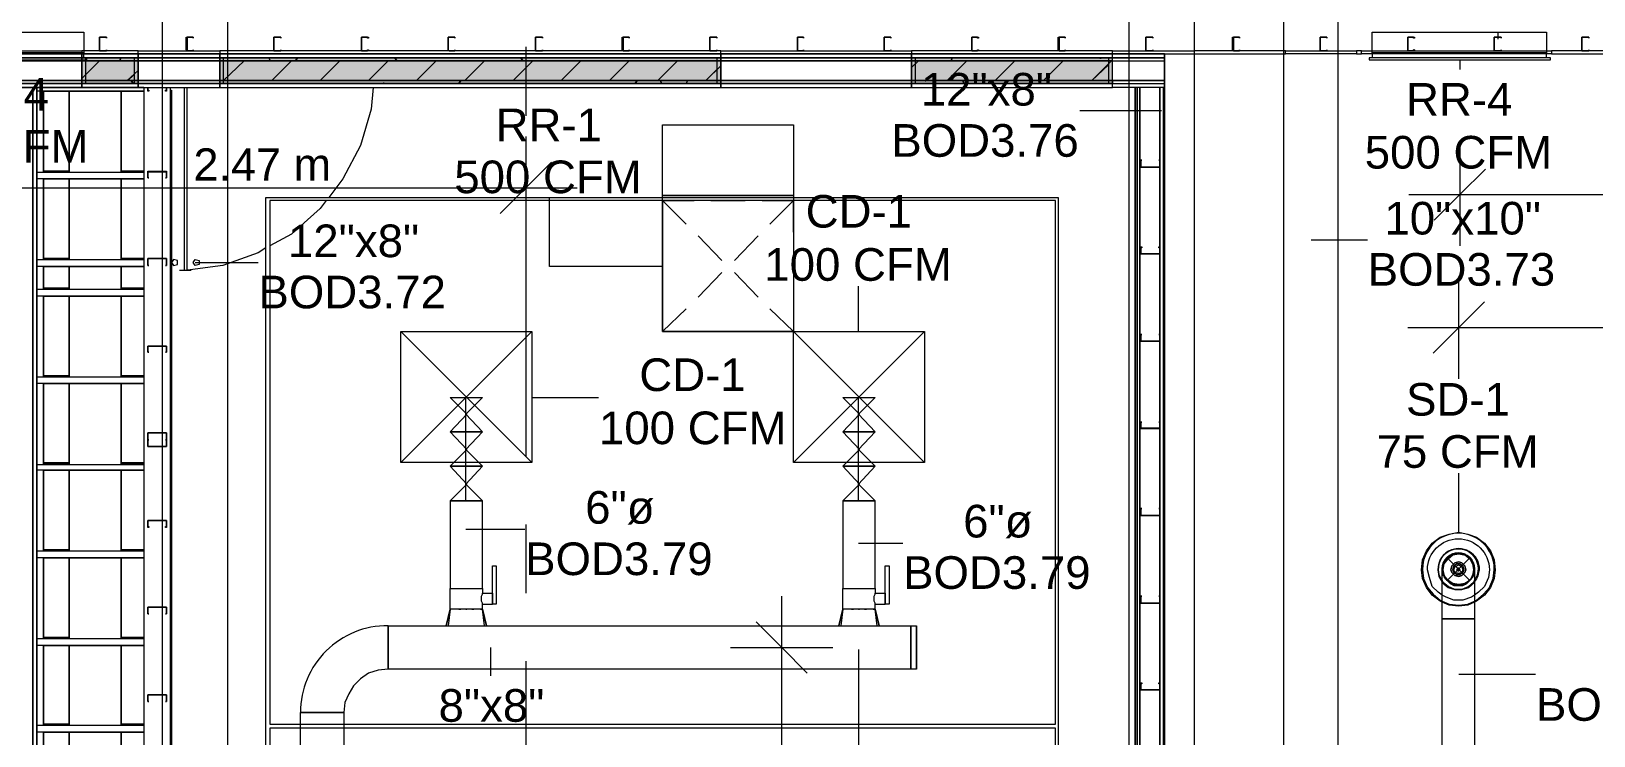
# Model space of a CAD drawing. Header units: metres. Extents: x -2 to 237, y -8 to 52.
# Drawn here: x 39.86 to 47.14, y 18.69 to 21.97 of the extents above; entities that cross this region are included whole.
import ezdxf

# ---------------------------------------------------------------- set-up
doc = ezdxf.new("R2010")
doc.units = ezdxf.units.M
doc.layers.add('HVAC - Ductos', color=5, linetype='Continuous', lineweight=0)
doc.layers.add('PDF2_Text', color=7, linetype='Continuous', lineweight=0)
doc.layers.add('PDF2_Geometry', color=7, linetype='Continuous', lineweight=0, true_color=0xaaaaaa)
doc.layers.add('PDF2_Solid Fills', color=7, linetype='Continuous', lineweight=0, true_color=0xffffff)
doc.styles.add('PDF Helvetica', font='')
doc.styles.get('PDF Helvetica').set_extended_font_data('Helvetica')

msp = doc.modelspace()

# ---------------------------------------------------------------- hatches: boundary and pattern name
at = {"layer": 'PDF2_Solid Fills', "lineweight": 0, "transparency": 33554559}
h = msp.add_hatch(color=256, dxfattribs=at)
h.paths.add_polyline_path([(39.2049, 21.8323), (39.2049, 21.846), (38.3747, 21.846), (38.3747, 21.8323)])
h.paths.add_polyline_path([(43.9608, 21.846), (43.9608, 21.8323), (44.8964, 21.8323), (44.8964, 21.846)])
h.paths.add_polyline_path([(40.7367, 21.846), (40.7367, 21.8323), (43.0711, 21.8323), (43.0711, 21.846)])
h.paths.add_polyline_path([(40.0946, 21.846), (40.0946, 21.8323), (40.356, 21.8323), (40.356, 21.846)])
h = msp.add_hatch(color=256, dxfattribs=at)
h.paths.add_polyline_path([(39.1865, 21.8323), (39.1865, 21.846), (38.3977, 21.846), (38.3977, 21.8323)])
h.paths.add_polyline_path([(43.9792, 21.846), (43.9792, 21.8323), (44.8781, 21.8323), (44.8781, 21.846)])
h.paths.add_polyline_path([(40.755, 21.846), (40.755, 21.8323), (43.0527, 21.8323), (43.0527, 21.846)])
h.paths.add_polyline_path([(40.1129, 21.846), (40.1129, 21.8323), (40.3376, 21.8323), (40.3376, 21.846)])
h = msp.add_hatch(color=256, dxfattribs=at)
h.paths.add_polyline_path([(39.2049, 21.7405), (39.2049, 21.8322), (38.3747, 21.8322), (38.3747, 21.7405)])
h.paths.add_polyline_path([(44.8964, 21.7405), (44.8964, 21.8322), (43.9608, 21.8322), (43.9608, 21.7405)])
h.paths.add_polyline_path([(43.0711, 21.7405), (43.0711, 21.8322), (40.7367, 21.8322), (40.7367, 21.7405)])
h.paths.add_polyline_path([(40.356, 21.7405), (40.356, 21.8322), (40.0946, 21.8322), (40.0946, 21.7405)])
h = msp.add_hatch(color=256, dxfattribs=at)
h.paths.add_polyline_path([(39.1865, 21.7405), (39.1865, 21.8322), (38.3977, 21.8322), (38.3977, 21.7405)])
h.paths.add_polyline_path([(44.8781, 21.7405), (44.8781, 21.8322), (43.9792, 21.8322), (43.9792, 21.7405)])
h.paths.add_polyline_path([(43.0527, 21.7405), (43.0527, 21.8322), (40.755, 21.8322), (40.755, 21.7405)])
h.paths.add_polyline_path([(40.3376, 21.7405), (40.3376, 21.8322), (40.1129, 21.8322), (40.1129, 21.7405)])
h = msp.add_hatch(color=256, dxfattribs=at)
h.paths.add_polyline_path([(39.2049, 21.7268), (39.2049, 21.7405), (38.3747, 21.7405), (38.3747, 21.7268)])
h.paths.add_polyline_path([(43.9608, 21.7405), (43.9608, 21.7268), (44.8964, 21.7268), (44.8964, 21.7405)])
h.paths.add_polyline_path([(40.7367, 21.7405), (40.7367, 21.7268), (43.0711, 21.7268), (43.0711, 21.7405)])
h.paths.add_polyline_path([(40.0946, 21.7405), (40.0946, 21.7268), (40.356, 21.7268), (40.356, 21.7405)])
h = msp.add_hatch(color=256, dxfattribs=at)
h.paths.add_polyline_path([(39.1865, 21.7268), (39.1865, 21.7405), (38.3977, 21.7405), (38.3977, 21.7268)])
h.paths.add_polyline_path([(43.9792, 21.7405), (43.9792, 21.7268), (44.8781, 21.7268), (44.8781, 21.7405)])
h.paths.add_polyline_path([(40.755, 21.7405), (40.755, 21.7268), (43.0527, 21.7268), (43.0527, 21.7405)])
h.paths.add_polyline_path([(40.1129, 21.7405), (40.1129, 21.7268), (40.3376, 21.7268), (40.3376, 21.7405)])

# ---------------------------------------------------------------- linework, layer by layer
at = {"layer": 'HVAC - Ductos', "lineweight": 0}
for points in [[(45.9467, 22.2405), (45.9467, 17.9202), (45.6944, 17.9202), (45.6944, 22.2405)], [(40.7733, 22.167), (40.7733, 16.3333), (40.4707, 16.3333), (40.4707, 22.167)], [(45.2771, 22.1028), (45.2771, 17.3194), (44.9744, 17.3194), (44.9744, 22.1028)], [(39.7369, 21.869), (39.8974, 21.869)], [(39.9754, 21.869), (40.0946, 21.869)], [(46.1163, 21.869), (46.2402, 21.869)], [(46.3182, 21.869), (46.4787, 21.869)], [(46.5566, 21.869), (46.7171, 21.869)], [(46.7951, 21.869), (46.9144, 21.869)], [(42.8005, 21.204), (42.8005, 21.5342), (43.4104, 21.5342), (43.4104, 21.204)], [(42.1905, 19.961), (41.5806, 19.961), (41.5806, 20.571), (42.1905, 20.571)], [(44.0205, 19.961), (43.4104, 19.961), (43.4104, 20.571), (44.0205, 20.571)], [(41.8099, 19.7822), (41.8191, 19.7822), (41.8328, 19.7822), (41.8466, 19.7822), (41.8649, 19.7822), (41.8832, 19.7822), (41.9062, 19.7822), (41.9246, 19.7822), (41.9383, 19.7822), (41.952, 19.7822), (41.9566, 19.7822), (41.9612, 19.7822), (41.9566, 19.7822), (41.952, 19.7822), (41.9383, 19.7822), (41.9246, 19.7822), (41.9062, 19.7822), (41.8832, 19.7822), (41.8649, 19.7822), (41.8466, 19.7822), (41.8328, 19.7822), (41.8191, 19.7822)], [(41.9612, 19.7822), (41.9566, 19.7822), (41.9383, 19.7822), (41.9154, 19.7822), (41.8832, 19.7822), (41.8557, 19.7822), (41.8328, 19.7822), (41.8145, 19.7822), (41.8099, 19.7822), (41.8145, 19.7822), (41.8328, 19.7822), (41.8557, 19.7822), (41.8832, 19.7822), (41.9154, 19.7822), (41.9383, 19.7822), (41.9566, 19.7822)], [(41.8099, 19.7822), (41.8145, 19.7822), (41.8328, 19.7822), (41.8557, 19.7822), (41.8832, 19.7822), (41.9154, 19.7822), (41.9383, 19.7822), (41.9566, 19.7822), (41.9612, 19.7822), (41.9566, 19.7822), (41.9383, 19.7822), (41.9154, 19.7822), (41.8832, 19.7822), (41.8557, 19.7822), (41.8328, 19.7822), (41.8145, 19.7822)], [(43.6398, 19.7822), (43.6489, 19.7822), (43.6627, 19.7822), (43.6765, 19.7822), (43.6948, 19.7822), (43.7132, 19.7822), (43.7361, 19.7822), (43.7544, 19.7822), (43.7682, 19.7822), (43.782, 19.7822), (43.7866, 19.7822), (43.7911, 19.7822), (43.7866, 19.7822), (43.782, 19.7822), (43.7682, 19.7822), (43.7544, 19.7822), (43.7361, 19.7822), (43.7132, 19.7822), (43.6948, 19.7822), (43.6765, 19.7822), (43.6627, 19.7822), (43.6489, 19.7822)], [(43.7911, 19.7822), (43.7866, 19.7822), (43.7682, 19.7822), (43.7453, 19.7822), (43.7132, 19.7822), (43.6856, 19.7822), (43.6627, 19.7822), (43.6444, 19.7822), (43.6398, 19.7822), (43.6444, 19.7822), (43.6627, 19.7822), (43.6856, 19.7822), (43.7132, 19.7822), (43.7453, 19.7822), (43.7682, 19.7822), (43.7866, 19.7822)], [(43.6398, 19.7822), (43.6444, 19.7822), (43.6627, 19.7822), (43.6856, 19.7822), (43.7132, 19.7822), (43.7453, 19.7822), (43.7682, 19.7822), (43.7866, 19.7822), (43.7911, 19.7822), (43.7866, 19.7822), (43.7682, 19.7822), (43.7453, 19.7822), (43.7132, 19.7822), (43.6856, 19.7822), (43.6627, 19.7822), (43.6444, 19.7822)], [(46.575, 19.4337), (46.5612, 19.4107), (46.5383, 19.397), (46.5108, 19.3924), (46.4833, 19.397), (46.4603, 19.4107), (46.442, 19.4337), (46.4374, 19.4611), (46.442, 19.4887), (46.4603, 19.5116), (46.4833, 19.5299), (46.5108, 19.5345), (46.5383, 19.5299), (46.5612, 19.5116), (46.575, 19.4887), (46.5796, 19.4611)], [(46.4145, 19.4611), (46.4191, 19.4291), (46.4329, 19.4062), (46.4191, 19.4291)], [(46.4329, 19.4657), (46.4329, 19.4611)], [(46.4787, 19.4795), (46.4741, 19.4611), (46.4787, 19.4795), (46.4925, 19.4933), (46.5108, 19.4979), (46.5246, 19.4933), (46.5383, 19.4795), (46.5429, 19.4611), (46.5383, 19.4795), (46.5246, 19.4933), (46.5108, 19.4979), (46.4925, 19.4933)], [(46.5383, 19.4474), (46.5429, 19.4611), (46.5383, 19.4474), (46.5246, 19.4337), (46.5108, 19.4291), (46.4925, 19.4337), (46.4787, 19.4474), (46.4741, 19.4611), (46.4787, 19.4474), (46.4925, 19.4337), (46.5108, 19.4291), (46.5246, 19.4337)], [(46.4879, 19.4795), (46.4833, 19.4611), (46.4879, 19.4795), (46.5017, 19.4887), (46.5154, 19.4887), (46.5291, 19.4795), (46.5337, 19.4611), (46.5291, 19.4795), (46.5154, 19.4887), (46.5017, 19.4887)], [(46.5291, 19.4474), (46.5337, 19.4611), (46.5291, 19.4474), (46.5154, 19.4382), (46.5017, 19.4382), (46.4879, 19.4474), (46.4833, 19.4611), (46.4879, 19.4474), (46.5017, 19.4382), (46.5154, 19.4382)], [(46.5246, 19.4474), (46.5108, 19.4428), (46.4925, 19.4474), (46.4879, 19.4611), (46.4925, 19.4749), (46.5108, 19.4841), (46.5246, 19.4749), (46.5291, 19.4611)], [(46.5062, 19.4657), (46.5017, 19.4611), (46.5062, 19.4703), (46.5108, 19.4703), (46.5154, 19.4611), (46.5108, 19.4657)], [(46.5108, 19.4565), (46.5154, 19.4611), (46.5108, 19.4565), (46.5062, 19.4565), (46.5017, 19.4611), (46.5062, 19.4565)], [(46.4374, 19.4016), (46.4603, 19.3832), (46.4925, 19.3694), (46.5246, 19.3694), (46.5566, 19.3832), (46.5796, 19.4016), (46.5842, 19.4107), (46.5796, 19.4016), (46.5566, 19.3832), (46.5246, 19.3694), (46.4925, 19.3694), (46.4603, 19.3832), (46.4374, 19.4016), (46.4329, 19.4107)], [(46.5842, 19.4016), (46.5566, 19.3786), (46.5246, 19.3694), (46.4925, 19.3694), (46.4603, 19.3786), (46.4329, 19.4016), (46.4329, 19.4062), (46.4329, 19.4016), (46.4603, 19.3786), (46.4925, 19.3694), (46.5246, 19.3694), (46.5566, 19.3786), (46.5842, 19.4016), (46.5842, 19.4062)], [(41.8603, 19.2777), (41.8557, 19.2777), (41.8512, 19.2777), (41.8557, 19.2777)], [(43.6902, 19.2777), (43.6856, 19.2777), (43.6811, 19.2777), (43.6856, 19.2777)], [(46.4329, 19.2319), (46.4374, 19.2319), (46.442, 19.2319), (46.4557, 19.2319), (46.4695, 19.2319), (46.4879, 19.2319), (46.5108, 19.2319), (46.5291, 19.2319), (46.5474, 19.2319), (46.5612, 19.2319), (46.575, 19.2319), (46.5842, 19.2319), (46.575, 19.2319), (46.5612, 19.2319), (46.5474, 19.2319), (46.5291, 19.2319), (46.5108, 19.2319), (46.4879, 19.2319), (46.4695, 19.2319), (46.4557, 19.2319), (46.442, 19.2319), (46.4374, 19.2319)], [(41.5209, 19.1997), (43.9563, 19.1997), (43.9563, 18.998), (41.5209, 18.998)], [(41.3145, 18.7961), (41.3145, 17.457), (41.1127, 17.457), (41.1127, 18.7961)]]:
    msp.add_lwpolyline(points, close=True, dxfattribs=at)
for points in [[(40.1129, 21.846), (40.1038, 21.846), (40.1038, 21.869), (39.2874, 21.869), (39.2874, 21.9653), (40.1038, 21.9653), (40.1038, 21.869), (39.2874, 21.869), (39.2874, 21.846), (39.2737, 21.846), (39.2737, 21.8368), (40.1175, 21.8368), (40.1175, 21.846), (39.2737, 21.846)], [(46.9328, 21.846), (46.919, 21.846), (46.919, 21.869), (46.1072, 21.869), (46.1072, 21.9653), (46.919, 21.9653), (46.919, 21.869), (46.1072, 21.869), (46.1072, 21.846), (46.0935, 21.846), (46.0935, 21.8368), (46.9373, 21.8368), (46.9373, 21.846), (46.0935, 21.846)], [(46.6943, 21.9331), (46.6943, 21.9653)], [(39.2966, 21.8368), (40.09, 21.8368)], [(46.1163, 21.8368), (46.9098, 21.8368)], [(46.5154, 21.8368), (46.5154, 21.791)], [(45.1258, 21.5984), (44.7451, 21.5984)], [(42.163, 21.4791), (42.163, 21.2406), (42.163, 21.0021)], [(46.5154, 21.447), (46.5154, 21.2086), (46.5154, 20.9701)], [(42.2823, 21.3599), (42.163, 21.2406), (42.0437, 21.1214)], [(46.6346, 21.3278), (46.5154, 21.2086), (46.3961, 21.0893)], [(36.1504, 21.2406), (39.6956, 21.2406), (42.4015, 21.2406)], [(42.8005, 20.8738), (42.2731, 20.8738), (42.2731, 21.1902)], [(43.4104, 21.181), (43.4104, 20.571), (42.8005, 20.571), (42.8005, 21.204), (43.4104, 21.204), (43.4104, 20.571)], [(46.2769, 21.2086), (48.859, 21.2086), (51.3722, 21.2086), (54.1561, 21.2086)], [(42.9106, 21.0709), (42.8005, 21.181), (42.9473, 21.181)], [(42.8005, 21.181), (42.8005, 20.571), (43.4104, 20.571), (44.0205, 19.961)], [(43.0253, 21.181), (43.1858, 21.181)], [(43.2637, 21.181), (43.4104, 21.181)], [(43.0757, 20.9012), (42.9656, 21.0159)], [(45.8229, 20.9975), (46.0843, 20.9975)], [(40.622, 20.8921), (40.9156, 20.8921)], [(43.2453, 20.7315), (43.1353, 20.8462)], [(46.5108, 20.3509), (46.5108, 20.5894), (46.5108, 20.8278)], [(43.7132, 20.571), (43.7132, 20.7821)], [(46.63, 20.7087), (46.5108, 20.5894), (46.3915, 20.4701)], [(43.4104, 20.571), (43.3004, 20.6765)], [(42.1905, 20.571), (41.5806, 19.961)], [(41.5806, 20.571), (42.1905, 19.961)], [(44.0205, 20.571), (43.4104, 19.961)], [(46.2723, 20.5894), (50.0468, 20.5894), (51.3722, 20.5894), (54.2341, 20.5894)], [(41.8878, 20.1858), (41.8099, 20.2638), (41.9612, 20.2638), (41.8832, 20.1858), (41.9612, 20.1033), (41.8099, 20.1033), (41.8878, 20.1858), (41.8832, 20.1858)], [(41.8832, 19.7822), (41.8832, 19.8739), (41.8832, 19.9656), (41.8832, 20.0482), (41.8832, 20.117), (41.8832, 20.1812), (41.8832, 20.2225), (41.8832, 20.2546), (41.8832, 20.2638)], [(42.1905, 20.2638), (42.5024, 20.2638)], [(43.7178, 20.1858), (43.6398, 20.2638), (43.7911, 20.2638), (43.7132, 20.1858), (43.7911, 20.1033), (43.6398, 20.1033), (43.7178, 20.1858), (43.7132, 20.1858)], [(43.7132, 19.7822), (43.7132, 19.8739), (43.7132, 19.9656), (43.7132, 20.0482), (43.7132, 20.117), (43.7132, 20.1812), (43.7132, 20.2225), (43.7132, 20.2546), (43.7132, 20.2638)], [(41.8878, 20.0207), (41.8099, 20.1033), (41.9612, 20.1033), (41.8832, 20.0207), (41.9612, 19.9427), (41.8099, 19.9427), (41.8878, 20.0207), (41.8832, 20.0207)], [(43.7178, 20.0207), (43.6398, 20.1033), (43.7911, 20.1033), (43.7132, 20.0207), (43.7911, 19.9427), (43.6398, 19.9427), (43.7178, 20.0207), (43.7132, 20.0207)], [(41.8878, 19.8602), (41.8099, 19.9427), (41.9612, 19.9427), (41.8832, 19.8602), (41.9612, 19.7822), (41.8099, 19.7822), (41.8099, 19.374), (41.8191, 19.374), (41.8328, 19.374), (41.8466, 19.374), (41.8649, 19.374), (41.8832, 19.374), (41.9062, 19.374), (41.9246, 19.374), (41.9383, 19.374), (41.952, 19.374), (41.9566, 19.374), (41.9612, 19.374), (41.9612, 19.3511), (42.0071, 19.3511), (42.0071, 19.3465), (42.0071, 19.3419), (42.0071, 19.3374), (42.0071, 19.3328), (42.0071, 19.3236), (42.0071, 19.319), (42.0071, 19.3144), (42.0071, 19.3098), (42.0071, 19.3052)], [(43.7178, 19.8602), (43.6398, 19.9427), (43.7911, 19.9427), (43.7132, 19.8602), (43.7911, 19.7822), (43.6398, 19.7822), (43.6398, 19.374), (43.6489, 19.374), (43.6627, 19.374), (43.6765, 19.374), (43.6948, 19.374), (43.7132, 19.374), (43.7361, 19.374), (43.7544, 19.374), (43.7682, 19.374), (43.782, 19.374), (43.7866, 19.374), (43.7911, 19.374), (43.7911, 19.3511), (43.837, 19.3511), (43.837, 19.3465), (43.837, 19.3419), (43.837, 19.3374), (43.837, 19.3328), (43.837, 19.3236), (43.837, 19.319), (43.837, 19.3144), (43.837, 19.3098), (43.837, 19.3052)], [(46.5108, 19.6354), (46.5108, 19.9106)], [(41.952, 19.2777), (41.9566, 19.2777), (41.9612, 19.2777), (41.9566, 19.2777), (41.952, 19.2777), (41.9383, 19.2777), (41.9246, 19.2777), (41.9062, 19.2777), (41.8832, 19.2777), (41.8649, 19.2777), (41.8466, 19.2777), (41.8328, 19.2777), (41.8191, 19.2777), (41.8145, 19.2777), (41.8099, 19.2777), (41.8099, 19.374), (41.8191, 19.374), (41.8328, 19.374), (41.8466, 19.374), (41.8649, 19.374), (41.8832, 19.374), (41.9062, 19.374), (41.9246, 19.374), (41.9383, 19.374), (41.952, 19.374), (41.9566, 19.374), (41.9612, 19.374), (41.9612, 19.7822), (41.8099, 19.7822), (41.8878, 19.8602), (41.8832, 19.8602)], [(43.782, 19.2777), (43.7866, 19.2777), (43.7911, 19.2777), (43.7866, 19.2777), (43.782, 19.2777), (43.7682, 19.2777), (43.7544, 19.2777), (43.7361, 19.2777), (43.7132, 19.2777), (43.6948, 19.2777), (43.6765, 19.2777), (43.6627, 19.2777), (43.6489, 19.2777), (43.6444, 19.2777), (43.6398, 19.2777), (43.6398, 19.374), (43.6489, 19.374), (43.6627, 19.374), (43.6765, 19.374), (43.6948, 19.374), (43.7132, 19.374), (43.7361, 19.374), (43.7544, 19.374), (43.7682, 19.374), (43.782, 19.374), (43.7866, 19.374), (43.7911, 19.374), (43.7911, 19.7822), (43.6398, 19.7822), (43.7178, 19.8602), (43.7132, 19.8602)], [(41.8832, 19.6492), (42.1584, 19.6492)], [(46.4329, 19.3098), (46.4237, 19.3144), (46.3869, 19.3419), (46.3594, 19.3786), (46.3411, 19.4199), (46.3365, 19.4611), (46.3411, 19.5071), (46.3594, 19.5483), (46.3869, 19.585), (46.4237, 19.6125), (46.4649, 19.6262), (46.5108, 19.6354), (46.552, 19.6262), (46.5934, 19.6125), (46.63, 19.585), (46.6576, 19.5483), (46.6759, 19.5071), (46.6805, 19.4611), (46.6759, 19.4199), (46.6576, 19.3786), (46.63, 19.3419), (46.5934, 19.3144), (46.5842, 19.3098)], [(43.7132, 19.585), (43.9195, 19.585)], [(46.442, 19.4382), (46.4374, 19.4611), (46.4374, 19.4841), (46.4466, 19.4979), (46.4557, 19.5162), (46.4741, 19.5254), (46.4879, 19.5345), (46.5108, 19.5345), (46.5291, 19.5345), (46.5474, 19.5254), (46.5612, 19.5162), (46.575, 19.4979), (46.5796, 19.4841), (46.5842, 19.4611), (46.5796, 19.4382), (46.5796, 19.4337), (46.5796, 19.4291)], [(46.442, 19.4933), (46.4557, 19.5162), (46.4787, 19.5299)], [(46.4787, 19.5299), (46.4787, 19.5345), (46.4833, 19.5345)], [(46.4833, 19.5299), (46.5108, 19.5345), (46.5337, 19.5299)], [(46.5337, 19.5345), (46.5383, 19.5345), (46.5429, 19.5299)], [(46.5383, 19.5299), (46.5612, 19.5162), (46.575, 19.4933)], [(41.9704, 19.1997), (41.9612, 19.2777), (41.9612, 19.3006), (42.0071, 19.3006), (42.0071, 19.4795), (42.0254, 19.4795), (42.0254, 19.3006), (42.0071, 19.3006)], [(43.8003, 19.1997), (43.7911, 19.2777), (43.7911, 19.3006), (43.837, 19.3006), (43.837, 19.4795), (43.8554, 19.4795), (43.8554, 19.3006), (43.837, 19.3006)], [(46.5842, 19.4611), (46.5842, 19.4565), (46.5842, 19.4611), (46.5842, 19.4474), (46.5842, 19.4199), (46.5842, 19.3832), (46.5842, 19.3374), (46.5842, 19.2869), (46.5842, 19.2319), (46.5842, 17.7184), (46.575, 17.7184), (46.5612, 17.7184), (46.5474, 17.7184), (46.5291, 17.7184), (46.5108, 17.7184), (46.4879, 17.7184), (46.4695, 17.7184), (46.4557, 17.7184), (46.442, 17.7184), (46.4374, 17.7184), (46.4329, 17.7184), (46.4329, 17.7), (46.3869, 17.7)], [(46.4329, 17.7184), (46.4329, 19.2319), (46.4329, 19.2685), (46.4329, 19.319), (46.4329, 19.3694), (46.4329, 19.4062), (46.4329, 19.4382), (46.4329, 19.4565), (46.4329, 19.4611), (46.4329, 19.4565), (46.4329, 19.4611)], [(46.4329, 19.4565), (46.4374, 19.4428), (46.442, 19.4245), (46.4557, 19.4107), (46.4695, 19.397), (46.4879, 19.3878), (46.5108, 19.3878), (46.4833, 19.3924), (46.4787, 19.3924)], [(46.4374, 19.4887), (46.4374, 19.4933), (46.442, 19.4933)], [(46.4374, 19.4657), (46.442, 19.4887)], [(46.5796, 19.4887), (46.5842, 19.4657), (46.5842, 19.4611), (46.5796, 19.4428), (46.575, 19.4245), (46.5612, 19.4107), (46.5474, 19.397), (46.5291, 19.3924), (46.5108, 19.3878), (46.4879, 19.3924), (46.4741, 19.397), (46.4557, 19.4107), (46.4466, 19.4245), (46.4374, 19.4428), (46.4374, 19.4611)], [(46.5429, 19.3924), (46.5383, 19.3924), (46.5337, 19.3924), (46.5108, 19.3878), (46.5291, 19.3878), (46.5474, 19.397), (46.5612, 19.4107), (46.575, 19.4245), (46.5842, 19.4428), (46.5842, 19.4565)], [(46.5796, 19.4933), (46.5796, 19.4887)], [(46.5842, 19.4657), (46.5842, 19.4611)], [(46.442, 19.4291), (46.4374, 19.4337), (46.4374, 19.4382)], [(46.4787, 19.397), (46.4557, 19.4107), (46.442, 19.4337)], [(46.575, 19.4337), (46.5612, 19.4107), (46.5383, 19.397)], [(41.9612, 19.3006), (41.9612, 19.3052), (41.9566, 19.3144), (41.9566, 19.3236), (41.9566, 19.3282), (41.9566, 19.3374), (41.9612, 19.3465), (41.9612, 19.3511)], [(43.3555, 13.8613), (43.3555, 17.1634), (43.3555, 19.3374)], [(43.7911, 19.3006), (43.7911, 19.3052), (43.7866, 19.3144), (43.7866, 19.3236), (43.7866, 19.3282), (43.7866, 19.3374), (43.7911, 19.3465), (43.7911, 19.3511)], [(46.5842, 19.3419), (46.5704, 19.3328), (46.5291, 19.319), (46.4879, 19.319), (46.4512, 19.3328), (46.4329, 19.3419)], [(46.4329, 19.3144), (46.4649, 19.3006), (46.5108, 19.296), (46.552, 19.3006), (46.5842, 19.3144)], [(46.5842, 19.3098), (46.552, 19.296), (46.5108, 19.2914), (46.4649, 19.296), (46.4329, 19.3098)], [(41.7915, 19.1997), (41.8099, 19.2777), (41.7915, 19.1997), (41.7961, 19.1997), (41.8007, 19.1997), (41.8099, 19.1997)], [(41.8145, 19.2777), (41.8099, 19.2777), (41.8007, 19.1997)], [(41.8832, 19.2777), (41.8878, 19.2777)], [(41.9154, 19.2777), (41.9108, 19.2777), (41.9154, 19.2777), (41.92, 19.2777)], [(41.9796, 19.1997), (41.9612, 19.2777), (41.9796, 19.1997)], [(43.6215, 19.1997), (43.6398, 19.2777), (43.6215, 19.1997), (43.6261, 19.1997), (43.6306, 19.1997), (43.6398, 19.1997)], [(43.6444, 19.2777), (43.6398, 19.2777), (43.6306, 19.1997)], [(43.7132, 19.2777), (43.7178, 19.2777)], [(43.7453, 19.2777), (43.7407, 19.2777), (43.7453, 19.2777), (43.7499, 19.2777)], [(43.8095, 19.1997), (43.7911, 19.2777), (43.8095, 19.1997)], [(41.5209, 19.1997), (41.5209, 18.998)], [(41.8145, 19.1997), (41.8328, 19.1997)], [(41.8374, 19.1997), (41.842, 19.1997), (41.8512, 19.1997), (41.8649, 19.1997), (41.8695, 19.1997), (41.874, 19.1997), (41.897, 19.1997), (41.9016, 19.1997), (41.9062, 19.1997), (41.92, 19.1997), (41.9291, 19.1997), (41.9337, 19.1997), (41.9383, 19.1997), (41.9566, 19.1997), (41.9704, 19.1997), (41.975, 19.1997), (41.9796, 19.1997)], [(43.2362, 19.2181), (43.3555, 19.0989), (43.4747, 18.9796)], [(43.6444, 19.1997), (43.6627, 19.1997), (43.6673, 19.1997), (43.6719, 19.1997), (43.6811, 19.1997), (43.6948, 19.1997), (43.6994, 19.1997), (43.704, 19.1997), (43.7269, 19.1997), (43.7315, 19.1997), (43.7361, 19.1997), (43.7499, 19.1997), (43.759, 19.1997), (43.7636, 19.1997), (43.7682, 19.1997), (43.7866, 19.1997), (43.8003, 19.1997), (43.8049, 19.1997), (43.8095, 19.1997)], [(43.9837, 18.998), (43.9563, 18.998), (43.9563, 19.1997), (43.9837, 19.1997)], [(43.9837, 19.1997), (43.9837, 18.998), (43.9837, 19.1997)], [(41.9979, 19.0989), (41.9979, 18.9658)], [(43.117, 19.0989), (43.3555, 19.0989), (43.5939, 19.0989)], [(43.7132, 19.0897), (43.7132, 18.3146), (43.7132, 18.0761)], [(41.5209, 18.998), (41.4751, 18.9934), (41.4292, 18.9796), (41.3925, 18.9521), (41.3604, 18.92), (41.3375, 18.8833), (41.3191, 18.842), (41.3145, 18.7961)], [(46.5108, 18.975), (46.8685, 18.975)], [(41.3145, 18.7961), (41.1127, 18.7961)]]:
    msp.add_lwpolyline(points, dxfattribs=at)
for points in [[(46.5842, 19.3144), (46.5934, 19.319), (46.6254, 19.3465), (46.653, 19.3786), (46.6713, 19.4199), (46.6759, 19.4611, 1.013803), (46.3411, 19.4611), (46.3457, 19.4199), (46.364, 19.3786), (46.3915, 19.3465), (46.4237, 19.319), (46.4329, 19.3144)], [(46.4329, 19.3419), (46.4145, 19.3557), (46.3869, 19.3832), (46.3732, 19.4245), (46.364, 19.4611, -0.994589), (46.653, 19.4611), (46.6484, 19.4245), (46.63, 19.3832), (46.6025, 19.3557), (46.5842, 19.3419)]]:
    msp.add_lwpolyline(points, format="xyb", dxfattribs=at)
for points in [[(46.5842, 19.4062), (46.598, 19.4291), (46.6071, 19.4611, 1.018616), (46.4145, 19.4611), (46.4191, 19.4291), (46.4329, 19.4107, -1.404437), (46.6025, 19.4611), (46.598, 19.4291), (46.5842, 19.4107, 1.404444), (46.4145, 19.4611, -1.420114)], [(46.5842, 19.4657, 0.970531), (46.4329, 19.4657, -0.970531)]]:
    msp.add_lwpolyline(points, format="xyb", close=True, dxfattribs=at)
msp.add_arc((41.5167, 18.7958), 0.4039, 89.3939, 179.95778, dxfattribs=at)
at = {"layer": 'PDF2_Geometry', "lineweight": 0}
for points in [[(40.1771, 21.8782), (40.1771, 21.8828), (40.1771, 21.9423), (40.2093, 21.9423), (40.2093, 21.9377), (40.2093, 21.9423), (40.1771, 21.9423), (40.1771, 21.8828), (40.1771, 21.8782), (40.2093, 21.8782)], [(40.5853, 21.8782), (40.5807, 21.8828), (40.5807, 21.9423), (40.5853, 21.9423), (40.6128, 21.9423), (40.6128, 21.9377), (40.6128, 21.9423), (40.5853, 21.9423), (40.5853, 21.8828), (40.5853, 21.8782), (40.6128, 21.8782)], [(40.9935, 21.8782), (40.989, 21.8782), (40.989, 21.8828), (40.989, 21.9423), (40.9935, 21.9423), (41.021, 21.9423), (41.021, 21.9377), (41.021, 21.9423), (40.9935, 21.9423), (40.989, 21.9423), (40.989, 21.8828), (40.989, 21.8782), (40.9935, 21.8782), (41.021, 21.8782)], [(41.3971, 21.8782), (41.3971, 21.8828), (41.3971, 21.9423), (41.4292, 21.9423), (41.4292, 21.9377), (41.4246, 21.9377), (41.4246, 21.9423), (41.3971, 21.9423), (41.3971, 21.8828), (41.3971, 21.8782), (41.4246, 21.8782), (41.4246, 21.8828), (41.4292, 21.8828), (41.4292, 21.8782)], [(41.8053, 21.8782), (41.8007, 21.8782), (41.8007, 21.8828), (41.8007, 21.9423), (41.8053, 21.9423), (41.8328, 21.9423), (41.8328, 21.9377), (41.8328, 21.9423), (41.8053, 21.9423), (41.8007, 21.9423), (41.8007, 21.8828), (41.8053, 21.8782), (41.8328, 21.8782)], [(42.2088, 21.8782), (42.2088, 21.8828), (42.2088, 21.9423), (42.241, 21.9423), (42.241, 21.9377), (42.241, 21.9423), (42.2088, 21.9423), (42.2088, 21.8828), (42.2088, 21.8782), (42.241, 21.8782)], [(42.6171, 21.8782), (42.6125, 21.8828), (42.6125, 21.9423), (42.6171, 21.9423), (42.6446, 21.9423), (42.6446, 21.9377), (42.6446, 21.9423), (42.6171, 21.9423), (42.6171, 21.8828), (42.6171, 21.8782), (42.6446, 21.8782)], [(43.0207, 21.8782), (43.0207, 21.8828), (43.0207, 21.9423), (43.0527, 21.9423), (43.0527, 21.9377), (43.0527, 21.9423), (43.0207, 21.9423), (43.0207, 21.8828), (43.0207, 21.8782), (43.0527, 21.8782)], [(43.4288, 21.8782), (43.4288, 21.8828), (43.4288, 21.9423), (43.4564, 21.9423), (43.4564, 21.9377), (43.4564, 21.9423), (43.4288, 21.9423), (43.4288, 21.8828), (43.4288, 21.8782), (43.4564, 21.8782)], [(43.837, 21.8782), (43.8324, 21.8782), (43.8324, 21.8828), (43.8324, 21.9423), (43.837, 21.9423), (43.8645, 21.9423), (43.8645, 21.9377), (43.8645, 21.9423), (43.837, 21.9423), (43.8324, 21.9423), (43.8324, 21.8828), (43.8324, 21.8782), (43.837, 21.8782), (43.8645, 21.8782)], [(44.2406, 21.8782), (44.2406, 21.8828), (44.2406, 21.9423), (44.2727, 21.9423), (44.2727, 21.9377), (44.2681, 21.9377), (44.2681, 21.9423), (44.2406, 21.9423), (44.2406, 21.8828), (44.2406, 21.8782), (44.2681, 21.8782), (44.2681, 21.8828), (44.2727, 21.8828), (44.2727, 21.8782)], [(44.6488, 21.8782), (44.6442, 21.8782), (44.6442, 21.8828), (44.6442, 21.9423), (44.6488, 21.9423), (44.6763, 21.9423), (44.6763, 21.9377), (44.6763, 21.9423), (44.6488, 21.9423), (44.6488, 21.8828), (44.6488, 21.8782), (44.6763, 21.8782)], [(45.0524, 21.8782), (45.0524, 21.8828), (45.0524, 21.9423), (45.0845, 21.9423), (45.0845, 21.9377), (45.0845, 21.9423), (45.0524, 21.9423), (45.0524, 21.8828), (45.0524, 21.8782), (45.0845, 21.8782)], [(45.4605, 21.8782), (45.4559, 21.8828), (45.4559, 21.9423), (45.4605, 21.9423), (45.4881, 21.9423), (45.4881, 21.9377), (45.4881, 21.9423), (45.4605, 21.9423), (45.4605, 21.8828), (45.4605, 21.8782), (45.4881, 21.8782)], [(45.8641, 21.8782), (45.8641, 21.8828), (45.8641, 21.9423), (45.8962, 21.9423), (45.8962, 21.9377), (45.8962, 21.9423), (45.8641, 21.9423), (45.8641, 21.8828), (45.8641, 21.8782), (45.8962, 21.8782)], [(46.2998, 21.8782), (46.2723, 21.8782), (46.2723, 21.8828), (46.2723, 21.9423), (46.3044, 21.9423), (46.3044, 21.9377), (46.2998, 21.9377), (46.2998, 21.9423), (46.2723, 21.9423), (46.2723, 21.8828), (46.2723, 21.8782), (46.2998, 21.8782), (46.2998, 21.8828), (46.3044, 21.8828), (46.3044, 21.8782), (46.3044, 21.8828), (46.2998, 21.8828)], [(46.2723, 21.8828), (46.2723, 21.9423), (46.3044, 21.9423), (46.3044, 21.9377), (46.2998, 21.9377), (46.2998, 21.9423), (46.2723, 21.9423), (46.2723, 21.8828), (46.2723, 21.8782)], [(46.708, 21.8782), (46.6805, 21.8782), (46.6759, 21.8782), (46.6759, 21.8828), (46.6759, 21.9423), (46.6805, 21.9423), (46.708, 21.9423), (46.708, 21.9377), (46.708, 21.9423), (46.6805, 21.9423), (46.6759, 21.9423), (46.6759, 21.8828), (46.6805, 21.8782)], [(46.6759, 21.8828), (46.6759, 21.9423), (46.6805, 21.9423), (46.708, 21.9423), (46.708, 21.9377), (46.708, 21.9423), (46.6805, 21.9423), (46.6759, 21.9423), (46.6759, 21.8828), (46.6805, 21.8782), (46.6759, 21.8782)], [(47.0841, 21.8782), (47.0841, 21.8828), (47.0841, 21.9423), (47.1162, 21.9423), (47.1162, 21.9377), (47.1162, 21.9423), (47.0841, 21.9423), (47.0841, 21.8828), (47.0841, 21.8782), (47.1162, 21.8782)], [(40.356, 21.8782), (40.0946, 21.8782), (40.0946, 21.8644), (40.356, 21.8644)], [(40.356, 21.8644), (40.0946, 21.8644), (40.0946, 21.846), (40.0946, 21.7268), (40.0946, 21.7085), (40.356, 21.7085), (40.356, 21.7268), (40.356, 21.846)], [(40.356, 21.8644), (40.0946, 21.8644), (40.0946, 21.846), (40.356, 21.846)], [(40.356, 21.846), (40.0946, 21.846), (40.0946, 21.8322), (40.356, 21.8322)], [(40.3376, 21.7268), (40.1129, 21.7268), (40.1129, 21.846), (40.3376, 21.846)], [(40.2093, 21.8828), (40.2093, 21.8782)], [(40.6128, 21.8828), (40.6128, 21.8782)], [(43.0711, 21.8782), (40.7367, 21.8782), (40.7367, 21.8644), (43.0711, 21.8644)], [(43.0711, 21.8644), (40.7367, 21.8644), (40.7367, 21.846), (40.7367, 21.7268), (40.7367, 21.7085), (43.0711, 21.7085), (43.0711, 21.7268), (43.0711, 21.846)], [(43.0711, 21.8644), (40.7367, 21.8644), (40.7367, 21.846), (43.0711, 21.846)], [(43.0711, 21.846), (40.7367, 21.846), (40.7367, 21.8322), (43.0711, 21.8322)], [(43.0527, 21.7268), (40.755, 21.7268), (40.755, 21.846), (43.0527, 21.846)], [(41.021, 21.8828), (41.021, 21.8782)], [(41.8328, 21.8828), (41.8328, 21.8782)], [(42.241, 21.8828), (42.241, 21.8782)], [(42.6446, 21.8828), (42.6446, 21.8782)], [(43.0527, 21.8828), (43.0527, 21.8782)], [(43.4564, 21.8828), (43.4564, 21.8782)], [(43.8645, 21.8828), (43.8645, 21.8782)], [(44.8964, 21.8782), (43.9608, 21.8782), (43.9608, 21.8644), (44.8964, 21.8644)], [(44.8964, 21.8644), (43.9608, 21.8644), (43.9608, 21.846), (43.9608, 21.7268), (43.9608, 21.7085), (44.8964, 21.7085), (44.8964, 21.7268), (44.8964, 21.846)], [(44.8964, 21.8644), (43.9608, 21.8644), (43.9608, 21.846), (44.8964, 21.846)], [(44.8964, 21.8322), (44.8964, 21.846), (43.9608, 21.846), (43.9608, 21.8322)], [(44.8781, 21.7268), (43.9792, 21.7268), (43.9792, 21.846), (44.8781, 21.846)], [(44.6763, 21.8828), (44.6763, 21.8782)], [(45.1395, 21.8644), (45.1395, 21.7085), (44.8964, 21.7085), (44.8964, 21.8644)], [(45.0845, 21.8828), (45.0845, 21.8782)], [(45.7036, 21.8782), (45.2771, 21.8782), (45.2771, 21.8644), (45.7036, 21.8644)], [(45.4881, 21.8828), (45.4881, 21.8782)], [(45.8962, 21.8828), (45.8962, 21.8782)], [(46.0568, 21.8782), (46.0338, 21.8782), (46.0338, 21.8644), (46.0568, 21.8644)], [(46.708, 21.8828), (46.708, 21.8782)], [(46.708, 21.8828), (46.708, 21.8782)], [(48.57, 21.8782), (46.9419, 21.8782), (46.9419, 21.8644), (48.57, 21.8644)], [(47.1162, 21.8828), (47.1162, 21.8782)], [(40.0946, 21.8322), (39.2049, 21.8322), (39.2049, 21.7405), (40.0946, 21.7405)], [(40.356, 21.8322), (40.0946, 21.8322), (40.0946, 21.7405), (40.356, 21.7405)], [(40.7367, 21.8322), (40.356, 21.8322), (40.356, 21.7405), (40.7367, 21.7405)], [(43.0711, 21.8322), (40.7367, 21.8322), (40.7367, 21.7405), (43.0711, 21.7405)], [(43.9608, 21.8322), (43.0711, 21.8322), (43.0711, 21.7405), (43.9608, 21.7405)], [(44.8964, 21.7405), (44.8964, 21.8322), (43.9608, 21.8322), (43.9608, 21.7405)], [(40.0946, 21.7405), (39.2049, 21.7405), (39.2049, 21.7268), (40.0946, 21.7268)], [(39.8745, 13.8613), (39.8745, 13.8797), (39.8653, 13.8797), (39.8653, 21.7085), (39.8653, 13.8613), (39.8653, 13.8797), (39.8653, 13.8613), (42.7179, 13.8613)], [(40.356, 21.7405), (40.0946, 21.7405), (40.0946, 21.7268), (40.356, 21.7268)], [(40.0946, 21.7085), (40.356, 21.7085), (40.356, 21.7268), (40.0946, 21.7268)], [(40.7367, 21.7405), (40.356, 21.7405), (40.356, 21.7268), (40.7367, 21.7268)], [(40.4019, 21.6947), (40.4065, 21.6947), (40.4065, 21.6901), (40.4019, 21.6901), (40.4019, 21.7085)], [(40.4845, 21.6901), (40.4845, 21.6947), (40.489, 21.6947), (40.489, 21.7085), (40.489, 21.6901)], [(43.0711, 21.7405), (40.7367, 21.7405), (40.7367, 21.7268), (43.0711, 21.7268)], [(40.7367, 21.7085), (43.0711, 21.7085), (43.0711, 21.7268), (40.7367, 21.7268)], [(43.9608, 21.7405), (43.0711, 21.7405), (43.0711, 21.7268), (43.9608, 21.7268)], [(44.8964, 21.7268), (44.8964, 21.7405), (43.9608, 21.7405), (43.9608, 21.7268)], [(43.9608, 21.7085), (44.8964, 21.7085), (44.8964, 21.7268), (43.9608, 21.7268)], [(44.8964, 21.7405), (44.8964, 21.7268), (45.1395, 21.7268), (45.1395, 21.7405)], [(45.1395, 21.7268), (45.1395, 21.7085), (44.8964, 21.7085), (44.8964, 21.7268)], [(45.0019, 21.7085), (45.0019, 18.2045)], [(45.011, 14.43), (45.1349, 14.43), (45.1349, 21.7085), (45.1349, 14.43)], [(45.034, 21.3691), (45.0294, 21.3691), (45.0294, 21.3415), (45.0294, 21.3369), (45.1166, 21.3369), (45.1166, 21.3415), (45.1166, 21.3691), (45.112, 21.3691), (45.1166, 21.3691), (45.1166, 21.3415), (45.1166, 21.3369), (45.0294, 21.3369), (45.0248, 21.3369), (45.0248, 21.3415), (45.0248, 21.3691)], [(40.489, 21.314), (40.4019, 21.314), (40.4019, 21.2865), (40.4065, 21.2865), (40.4019, 21.2865), (40.4019, 21.314), (40.4019, 21.3186), (40.489, 21.3186), (40.489, 21.314), (40.489, 21.2865)], [(40.4845, 21.2865), (40.489, 21.2865)], [(40.9522, 21.1948), (40.9706, 21.1948), (44.6442, 21.1948), (44.6442, 21.181), (44.6442, 18.2045), (44.6304, 18.2045), (44.6304, 18.7228), (40.9706, 18.7228), (40.9706, 18.2045), (40.9522, 18.2045)], [(44.6304, 18.7411), (44.6304, 21.181), (40.9706, 21.181), (40.9706, 18.7411)], [(40.489, 20.9104), (40.4019, 20.9104), (40.4019, 20.8783), (40.4065, 20.8783), (40.4019, 20.8783), (40.4019, 20.9104), (40.489, 20.9104), (40.489, 20.8783)], [(40.5119, 20.8921), (40.5211, 20.8783), (40.5395, 20.8829), (40.5395, 20.9012), (40.5211, 20.9058)], [(40.6128, 20.8921), (40.622, 20.9058), (40.6404, 20.9012), (40.6404, 20.8829), (40.622, 20.8783)], [(45.034, 20.9655), (45.034, 20.9609), (45.0294, 20.9609), (45.0294, 20.9334), (45.1166, 20.9334), (45.1166, 20.9609), (45.112, 20.9609), (45.112, 20.9655), (45.1166, 20.9655), (45.1166, 20.9334), (45.0294, 20.9334), (45.0248, 20.9334), (45.0248, 20.9655)], [(40.4845, 20.8783), (40.489, 20.8783)], [(40.035, 20.7729), (40.035, 20.7683), (40.035, 20.7729), (39.9157, 20.7729)], [(40.2781, 20.7729), (40.2781, 20.7683)], [(45.034, 20.5573), (45.0294, 20.5573), (45.0294, 20.5252), (45.1166, 20.5252), (45.1166, 20.5573), (45.112, 20.5573), (45.1166, 20.5573), (45.1166, 20.5252), (45.0294, 20.5252), (45.0248, 20.5252), (45.0248, 20.5573)], [(40.489, 20.5023), (40.4019, 20.5023), (40.4019, 20.4747), (40.4065, 20.4747), (40.4019, 20.4747), (40.4019, 20.5023), (40.489, 20.5023), (40.489, 20.4747)], [(40.4845, 20.4747), (40.489, 20.4747)], [(40.489, 20.0941), (40.489, 20.0987), (40.4019, 20.0987), (40.4019, 20.0941), (40.4019, 20.0665), (40.4065, 20.0665), (40.4019, 20.0665), (40.4019, 20.0941), (40.4019, 20.0987), (40.489, 20.0987), (40.489, 20.0941), (40.489, 20.0665)], [(45.034, 20.1491), (45.0294, 20.1491), (45.0294, 20.1216), (45.1166, 20.1216), (45.1166, 20.1491), (45.112, 20.1491), (45.1166, 20.1491), (45.1166, 20.1216), (45.1166, 20.117), (45.0294, 20.117), (45.0248, 20.1216), (45.0248, 20.1491)], [(40.489, 20.0345), (40.4019, 20.0345), (40.4019, 20.0665), (40.4065, 20.0665), (40.4019, 20.0665), (40.4019, 20.0345), (40.489, 20.0345), (40.489, 20.0665)], [(40.4845, 20.0665), (40.489, 20.0665)], [(45.034, 19.7455), (45.0294, 19.7455), (45.0294, 19.7134), (45.1166, 19.7134), (45.1166, 19.7455), (45.112, 19.7455), (45.1166, 19.7455), (45.1166, 19.7134), (45.0294, 19.7134), (45.0248, 19.7134), (45.0248, 19.7455)], [(40.4845, 19.6584), (40.4845, 19.663), (40.489, 19.663), (40.489, 19.6905), (40.4019, 19.6905), (40.4019, 19.663), (40.4065, 19.663), (40.4065, 19.6584), (40.4019, 19.6584), (40.4019, 19.6905), (40.489, 19.6905), (40.489, 19.6584)], [(45.034, 19.3374), (45.0294, 19.3374), (45.0294, 19.3098), (45.0294, 19.3052), (45.1166, 19.3052), (45.1166, 19.3098), (45.1166, 19.3374), (45.112, 19.3374), (45.1166, 19.3374), (45.1166, 19.3098), (45.1166, 19.3052), (45.0294, 19.3052), (45.0248, 19.3052), (45.0248, 19.3098), (45.0248, 19.3374)], [(40.489, 19.2823), (40.489, 19.2869), (40.4019, 19.2869), (40.4019, 19.2823), (40.4019, 19.2548), (40.4065, 19.2548), (40.4019, 19.2548), (40.4019, 19.2823), (40.4019, 19.2869), (40.489, 19.2869), (40.489, 19.2823), (40.489, 19.2548)], [(40.4845, 19.2548), (40.489, 19.2548)], [(45.034, 18.9337), (45.034, 18.9292), (45.0294, 18.9292), (45.0294, 18.9016), (45.1166, 18.9016), (45.1166, 18.9292), (45.112, 18.9292), (45.112, 18.9337), (45.1166, 18.9337), (45.1166, 18.9016), (45.0294, 18.9016), (45.0248, 18.9016), (45.0248, 18.9337)], [(40.489, 18.8787), (40.4019, 18.8787), (40.4019, 18.8466), (40.4065, 18.8466), (40.4019, 18.8466), (40.4019, 18.8787), (40.489, 18.8787), (40.489, 18.8466)], [(40.4845, 18.8466), (40.489, 18.8466)]]:
    msp.add_lwpolyline(points, close=True, dxfattribs=at)
at = {"layer": 'PDF2_Geometry', "color": 254, "lineweight": 0, "true_color": 0xd2d2d2}
for points in [[(41.8007, 21.9285), (41.8007, 21.9331)], [(44.2681, 21.8828), (44.2727, 21.8828)]]:
    msp.add_lwpolyline(points, dxfattribs=at)
at = {"layer": 'PDF2_Geometry', "lineweight": 0}
for points in [[(39.2049, 21.8782), (40.0946, 21.8782), (40.0946, 21.8644), (40.356, 21.8644), (40.356, 21.8782), (40.7367, 21.8782), (40.7367, 21.8644), (43.0711, 21.8644), (43.0711, 21.8782), (43.9608, 21.8782), (43.9608, 21.8644), (44.8964, 21.8644), (44.8964, 21.8782), (45.2771, 21.8782), (45.2771, 21.8644), (45.7036, 21.8644), (45.7036, 21.8782), (46.0338, 21.8782), (46.0338, 21.8644), (46.0568, 21.8644), (46.0568, 21.8782), (46.9419, 21.8782), (46.9419, 21.8644), (48.57, 21.8644)], [(39.2049, 21.8322), (39.2049, 21.846), (40.0946, 21.846), (39.2049, 21.846), (39.2049, 21.8644), (39.2049, 21.7085), (40.0946, 21.7085), (40.0946, 21.7268), (39.2049, 21.7268), (39.2049, 21.7085), (40.0946, 21.7085), (40.0946, 21.8644), (39.2049, 21.8644), (40.0946, 21.8644), (39.2049, 21.8644)], [(40.0946, 21.846), (40.0946, 21.8644)], [(40.0946, 21.8322), (40.0946, 21.846)], [(40.356, 21.8322), (40.356, 21.846), (40.7367, 21.846), (40.356, 21.846), (40.356, 21.8644), (40.356, 21.7085), (40.7367, 21.7085), (40.7367, 21.7268), (40.356, 21.7268), (40.356, 21.7085), (40.7367, 21.7085), (40.7367, 21.8644), (40.356, 21.8644), (40.7367, 21.8644), (40.356, 21.8644)], [(40.7367, 21.846), (40.7367, 21.8644)], [(40.7367, 21.8322), (40.7367, 21.846)], [(42.163, 21.8965), (42.163, 21.5754)], [(43.0711, 21.8322), (43.0711, 21.846), (43.9608, 21.846), (43.0711, 21.846), (43.0711, 21.8644), (43.0711, 21.7085), (43.9608, 21.7085), (43.9608, 21.7268), (43.0711, 21.7268), (43.0711, 21.7085), (43.9608, 21.7085), (43.9608, 21.8644), (43.0711, 21.8644), (43.9608, 21.8644), (43.0711, 21.8644)], [(43.9608, 21.846), (43.9608, 21.8644)], [(43.9608, 21.8322), (43.9608, 21.846)], [(45.1395, 14.4209), (45.1395, 21.8644), (44.8964, 21.8644), (45.2771, 21.8644)], [(44.8964, 21.8322), (45.1395, 21.8322), (45.1395, 21.846), (44.8964, 21.846), (45.1395, 21.846), (45.1395, 21.8644), (45.1395, 14.4209), (45.011, 14.4209), (45.011, 14.43), (45.1349, 14.43), (45.1349, 21.7085), (45.1349, 14.43), (45.1349, 21.7085), (45.1349, 14.43), (45.1166, 14.43), (45.1166, 21.7085)], [(44.8964, 21.846), (44.8964, 21.8644)], [(44.8964, 21.8322), (44.8964, 21.846)], [(46.0338, 21.8644), (45.7036, 21.8644)], [(46.9419, 21.8644), (46.0568, 21.8644)], [(46.3044, 21.8782), (46.2723, 21.8782)], [(46.708, 21.8782), (46.6805, 21.8782)], [(39.2049, 21.8322), (40.0946, 21.8322)], [(40.1129, 21.8322), (40.3376, 21.8322)], [(40.356, 21.8322), (40.7367, 21.8322)], [(40.755, 21.8322), (43.0527, 21.8322)], [(43.0711, 21.8322), (43.9608, 21.8322)], [(43.9792, 21.8322), (44.8781, 21.8322)], [(44.8964, 21.8322), (45.1395, 21.8322)], [(44.8964, 21.7405), (44.8964, 21.8322)], [(45.1395, 21.7405), (45.1395, 21.8322)], [(40.3835, 21.7085), (38.3747, 21.7085)], [(38.3747, 21.7085), (40.3835, 21.7085), (40.3835, 14.5539)], [(39.9157, 21.6901), (39.9157, 21.314), (39.9157, 21.6901), (40.3835, 21.6901), (39.8837, 21.6901), (39.8837, 21.7085), (39.8837, 13.8797), (39.9157, 13.8797), (39.9157, 14.3933), (39.9157, 13.9118), (40.3056, 13.9118), (39.8837, 13.9118), (39.8837, 13.8797), (42.6813, 13.8797)], [(42.7179, 13.8797), (39.8837, 13.8797), (39.8837, 21.7085)], [(40.1129, 21.7405), (40.3376, 21.7405)], [(40.7642, 18.2045), (40.5073, 18.2045), (40.7642, 18.2045), (40.5073, 18.2045), (40.7642, 18.2045), (40.7642, 18.0761), (40.5073, 18.0761), (40.5073, 18.0715), (40.9568, 18.0715), (40.5073, 18.0715), (40.5073, 18.0761), (40.5073, 14.5539), (40.5073, 18.0944), (40.5073, 18.1862), (40.5073, 21.7085)], [(40.5716, 21.7085), (40.5716, 20.8554)], [(40.5853, 20.8554), (40.5853, 21.7085)], [(40.755, 21.7405), (43.0527, 21.7405)], [(41.4521, 21.7085), (41.4429, 21.6076), (41.3925, 21.4379), (41.31, 21.2819), (41.2458, 21.1948)], [(43.9792, 21.7405), (44.8781, 21.7405)], [(45.011, 18.1816), (45.011, 21.7085), (45.011, 18.2045), (45.011, 18.2091), (44.6442, 18.2091), (45.011, 18.2091), (45.011, 18.2045), (44.8781, 18.2045), (45.011, 18.2045), (45.011, 18.0761), (44.8781, 18.0761), (45.011, 18.0761), (44.8781, 18.0761)], [(44.8964, 21.7405), (45.1395, 21.7405)], [(45.011, 18.1862), (45.011, 21.7085), (45.011, 18.2045)], [(45.0248, 14.43), (45.0248, 21.7085), (45.0248, 18.1862)], [(45.1166, 21.7085), (45.1166, 14.43)], [(40.035, 21.6901), (40.035, 21.314), (40.035, 21.3186), (39.9157, 21.3186), (40.035, 21.3186), (40.035, 21.314), (40.035, 21.6901), (40.0304, 21.6901)], [(40.2826, 21.6901), (40.2781, 21.6901), (40.2781, 21.314), (40.2781, 21.3186), (40.2781, 21.314), (40.2781, 21.6901)], [(40.7642, 18.0761), (40.5073, 18.0761), (40.7642, 18.0761), (40.5073, 18.0761), (40.5073, 18.2045), (40.5073, 18.2091), (40.9568, 18.2091), (40.5073, 18.2091), (40.5073, 18.2045), (40.5073, 21.6947), (40.5119, 21.6947), (40.5119, 18.2045)], [(39.9157, 21.2819), (39.9157, 20.9058), (39.9157, 21.2819), (40.3835, 21.2819), (39.8837, 21.2819), (39.8837, 21.314), (40.3835, 21.314)], [(40.035, 21.2819), (40.035, 20.9058), (40.035, 20.9104), (39.9157, 20.9104), (40.035, 20.9104), (40.035, 20.9058), (40.035, 21.2819), (40.0304, 21.2819)], [(40.3835, 21.3186), (40.2781, 21.3186), (40.3835, 21.3186)], [(40.2826, 21.2819), (40.2781, 21.2819), (40.2781, 20.9058), (40.2781, 20.9104), (40.2781, 20.9058), (40.2781, 21.2819)], [(42.163, 21.259), (42.163, 19.9886)], [(41.232, 21.181), (41.2045, 21.1443), (41.0715, 21.0251), (40.9706, 20.9701)], [(39.9157, 20.8738), (39.9157, 20.7683), (39.9157, 20.8738), (40.3835, 20.8738), (39.8837, 20.8738), (39.8837, 20.9058), (40.3835, 20.9058)], [(40.3835, 20.9104), (40.2781, 20.9104), (40.3835, 20.9104)], [(40.9522, 20.9609), (40.9156, 20.938), (40.7504, 20.8783), (40.5762, 20.8554)], [(40.035, 20.8738), (40.035, 20.7683), (40.035, 20.8738), (40.0304, 20.8738)], [(40.2826, 20.8738), (40.2781, 20.8738), (40.2781, 20.7683), (40.2781, 20.8738)], [(40.6037, 20.8554), (40.5487, 20.8554)], [(39.9157, 20.7361), (39.9157, 20.3601), (39.9157, 20.7361), (40.3835, 20.7361), (39.8837, 20.7361), (39.8837, 20.7683), (40.3835, 20.7683)], [(40.3835, 20.7729), (40.2781, 20.7729), (40.3835, 20.7729)], [(40.035, 20.7361), (40.035, 20.3601), (40.035, 20.3647), (39.9157, 20.3647), (40.035, 20.3647), (40.035, 20.3601), (40.035, 20.7361), (40.0304, 20.7361)], [(40.2826, 20.7361), (40.2781, 20.7361), (40.2781, 20.3601), (40.2781, 20.3647), (40.2781, 20.3601), (40.2781, 20.7361)], [(39.9157, 20.328), (39.9157, 19.9519), (39.9157, 20.328), (40.3835, 20.328), (39.8837, 20.328), (39.8837, 20.3601), (40.3835, 20.3601)], [(39.9157, 19.961), (40.035, 19.961), (40.035, 19.9565), (40.035, 19.9519), (40.035, 20.328), (40.0304, 20.328)], [(40.035, 20.328), (40.035, 19.9519), (40.035, 19.9565), (39.9157, 19.9565)], [(40.3835, 20.3647), (40.2781, 20.3647), (40.3835, 20.3647)], [(40.2826, 20.328), (40.2781, 20.328), (40.2781, 19.9519), (40.2781, 19.9565), (40.2781, 19.9519), (40.2781, 20.328)], [(40.4845, 20.0665), (40.489, 20.0665)], [(40.489, 20.0665), (40.4845, 20.0665)], [(39.9157, 19.9244), (39.9157, 19.5483), (39.9157, 19.9244), (40.3835, 19.9244), (39.8837, 19.9244), (39.8837, 19.9519), (40.3835, 19.9519)], [(40.3835, 19.9565), (40.2781, 19.9565), (40.2781, 19.961), (40.3835, 19.961)], [(40.035, 19.9244), (40.035, 19.5483), (40.035, 19.5529), (39.9157, 19.5529), (40.035, 19.5529), (40.035, 19.5483), (40.035, 19.9244), (40.0304, 19.9244)], [(40.2826, 19.9244), (40.2781, 19.9244), (40.2781, 19.5483), (40.2781, 19.5529), (40.2781, 19.5483), (40.2781, 19.9244)], [(42.163, 19.6722), (42.163, 19.3511)], [(39.9157, 19.5162), (39.9157, 19.1401), (39.9157, 19.5162), (40.3835, 19.5162), (39.8837, 19.5162), (39.8837, 19.5483), (40.3835, 19.5483)], [(40.035, 19.5162), (40.035, 19.1401), (40.035, 19.1447), (39.9157, 19.1447), (40.035, 19.1447), (40.035, 19.1401), (40.035, 19.5162), (40.0304, 19.5162)], [(40.3835, 19.5529), (40.2781, 19.5529), (40.3835, 19.5529)], [(40.2826, 19.5162), (40.2781, 19.5162), (40.2781, 19.1401), (40.2781, 19.1447), (40.2781, 19.1401), (40.2781, 19.5162)], [(39.9157, 19.108), (39.9157, 18.7366), (39.9157, 19.108), (40.3835, 19.108), (39.8837, 19.108), (39.8837, 19.1401), (40.3835, 19.1401)], [(40.035, 19.108), (40.035, 18.7366), (40.035, 18.7411), (39.9157, 18.7411), (40.035, 18.7411), (40.035, 18.7366), (40.035, 19.108), (40.0304, 19.108)], [(40.3835, 19.1447), (40.2781, 19.1447), (40.3835, 19.1447)], [(40.2826, 19.108), (40.2781, 19.108), (40.2781, 18.7366), (40.2781, 18.7411), (40.2781, 18.7366), (40.2781, 19.108)], [(42.163, 19.0346), (42.163, 17.7642)], [(39.9157, 18.7044), (39.9157, 18.3284), (39.9157, 18.7044), (40.3835, 18.7044), (39.8837, 18.7044), (39.8837, 18.7366), (40.3835, 18.7366)], [(40.3835, 18.7411), (40.2781, 18.7411), (40.3835, 18.7411)], [(40.035, 18.7044), (40.035, 18.3284), (40.035, 18.333), (39.9157, 18.333), (40.035, 18.333), (40.035, 18.3284), (40.035, 18.7044), (40.0304, 18.7044)], [(40.2826, 18.7044), (40.2781, 18.7044), (40.2781, 18.3284), (40.2781, 18.333), (40.2781, 18.3284), (40.2781, 18.7044)]]:
    msp.add_lwpolyline(points, dxfattribs=at)
at = {"layer": 'PDF2_Geometry', "color": 7, "lineweight": 0, "true_color": 0xffffff}
for points in [[(40.2689, 21.8322), (40.2781, 21.846)], [(40.966, 21.846), (40.9706, 21.8368)], [(41.0898, 21.8322), (41.099, 21.846)], [(41.553, 21.846), (41.5622, 21.8322)], [(42.14, 21.846), (42.1492, 21.8322)], [(44.1443, 21.8322), (44.1489, 21.846)], [(44.8414, 21.846), (44.8414, 21.8414)], [(41.3237, 21.8322), (41.3283, 21.8322)], [(40.3239, 21.7405), (40.3331, 21.7268)], [(40.9156, 21.7268), (40.9201, 21.7268)], [(41.498, 21.7268), (41.5026, 21.7314)], [(41.8512, 21.7268), (41.8603, 21.7405)], [(42.6721, 21.7268), (42.6813, 21.7405)], [(42.7913, 21.7405), (42.7959, 21.7268)], [(42.9106, 21.7268), (42.9152, 21.736)], [(44.1993, 21.7405), (44.2039, 21.7268)], [(44.3186, 21.7268), (44.3231, 21.7405)]]:
    msp.add_lwpolyline(points, close=True, dxfattribs=at)
at = {"layer": 'PDF2_Geometry', "color": 254, "lineweight": 0, "true_color": 0xd4d4d4}
for points in [[(40.1129, 21.768), (40.1771, 21.8322), (40.0946, 21.7497)], [(40.356, 21.7864), (40.3056, 21.7405), (40.3376, 21.768)], [(43.0711, 21.8094), (43.0023, 21.7405), (43.0527, 21.791)], [(43.9792, 21.8185), (43.9929, 21.8322), (43.9608, 21.8002)], [(44.8918, 21.8322), (44.8001, 21.7405), (44.8781, 21.8139)]]:
    msp.add_lwpolyline(points, dxfattribs=at)
at = {"layer": 'PDF2_Geometry', "color": 7, "lineweight": 0, "true_color": 0xffffff}
msp.add_lwpolyline([(40.7413, 21.8322), (40.7367, 21.8368)], dxfattribs=at)
at = {"layer": 'PDF2_Geometry', "color": 254, "lineweight": 0, "true_color": 0xd4d4d4}
for points in [[(40.8513, 21.8322), (40.755, 21.7405)], [(41.0715, 21.8322), (40.9798, 21.7405)], [(41.2962, 21.8322), (41.2045, 21.7405)], [(41.5209, 21.8322), (41.4292, 21.7405)], [(41.7457, 21.8322), (41.654, 21.7405)], [(41.9704, 21.8322), (41.8786, 21.7405)], [(42.1951, 21.8322), (42.1034, 21.7405)], [(42.4198, 21.8322), (42.3281, 21.7405)], [(42.6446, 21.8322), (42.5528, 21.7405)], [(42.8693, 21.8322), (42.7776, 21.7405)], [(44.2177, 21.8322), (44.126, 21.7405)], [(44.4424, 21.8322), (44.3506, 21.7405)], [(44.6671, 21.8322), (44.5754, 21.7405)]]:
    msp.add_lwpolyline(points, close=True, dxfattribs=at)
at = {"layer": 'PDF2_Geometry', "color": 8, "lineweight": 0, "true_color": 0x808080}
for points in [[(42.8005, 21.0343), (42.8005, 21.181), (42.9473, 21.181)], [(43.0253, 21.181), (43.1858, 21.181)], [(43.2637, 21.181), (43.4104, 21.181)], [(43.4104, 21.0343), (43.4104, 21.181), (43.3004, 21.0709)], [(43.2453, 21.0159), (43.1353, 20.9012)], [(42.8005, 20.7958), (42.8005, 20.9517)], [(43.4104, 20.9517), (43.4104, 20.7958)], [(43.0757, 20.8462), (42.9656, 20.7315)], [(42.8005, 20.571), (42.8005, 20.7132)], [(43.4104, 20.7132), (43.4104, 20.571), (43.2637, 20.571)], [(42.9106, 20.6765), (42.8005, 20.571), (42.9473, 20.571)], [(43.1858, 20.571), (43.0253, 20.571)], [(46.4557, 19.5162), (46.5612, 19.4107)], [(46.5612, 19.5162), (46.4557, 19.4107)]]:
    msp.add_lwpolyline(points, dxfattribs=at)
msp.add_lwpolyline([(46.5704, 19.5071), (46.5337, 19.5345), (46.4833, 19.5345), (46.4466, 19.5071), (46.4329, 19.4611), (46.4466, 19.4199), (46.4833, 19.3924), (46.5337, 19.3924), (46.5704, 19.4199), (46.5842, 19.4611)], close=True, dxfattribs=at)

# ---------------------------------------------------------------- texts
at = {"layer": 'PDF2_Text', "lineweight": 0, "attachment_point": 4, "style": 'PDF Helvetica'}
for s, insert, char_height in [('12"x8"', (44.0036, 21.6985), 0.15205), ('RR-4', (39.4448, 21.6756), 0.15205), ('RR-4', (46.2647, 21.6526), 0.15205), ('RR-1', (42.0223, 21.5334), 0.15205), ('500 CFM', (39.2521, 21.4325), 0.15205), ('BOD3.76', (43.8661, 21.46), 0.15205), ('500 CFM', (46.0721, 21.405), 0.15205), ('2.47 m', (40.6143, 21.3492), 0.15017), ('500 CFM', (41.8297, 21.2903), 0.15205), ('CD-1', (43.467, 21.1298), 0.15205), ('10"x10"', (46.1638, 21.0977), 0.15205), ('12"x8"', (41.0546, 20.9922), 0.15205), ('100 CFM', (43.2744, 20.8821), 0.15205), ('BOD3.73', (46.0859, 20.8592), 0.15205), ('BOD3.72', (40.917, 20.7537), 0.15205), ('CD-1', (42.6919, 20.3684), 0.15205), ('SD-1', (46.2647, 20.2538), 0.15205), ('100 CFM', (42.5039, 20.1208), 0.15205), ('75 CFM', (46.1272, 20.0107), 0.15205), ('6"ø', (42.4397, 19.7493), 0.15205), ('6"ø', (44.2009, 19.6851), 0.15205), ('BOD3.79', (42.1599, 19.5108), 0.15205), ('BOD3.79', (43.9211, 19.4466), 0.15205), ('8"x8"', (41.7563, 18.8274), 0.15205), ('BOD3.79', (46.8702, 18.832), 0.15205)]:
    msp.add_mtext(s, dxfattribs=dict(at, insert=insert, char_height=char_height))

doc.saveas('drawing.dxf')
